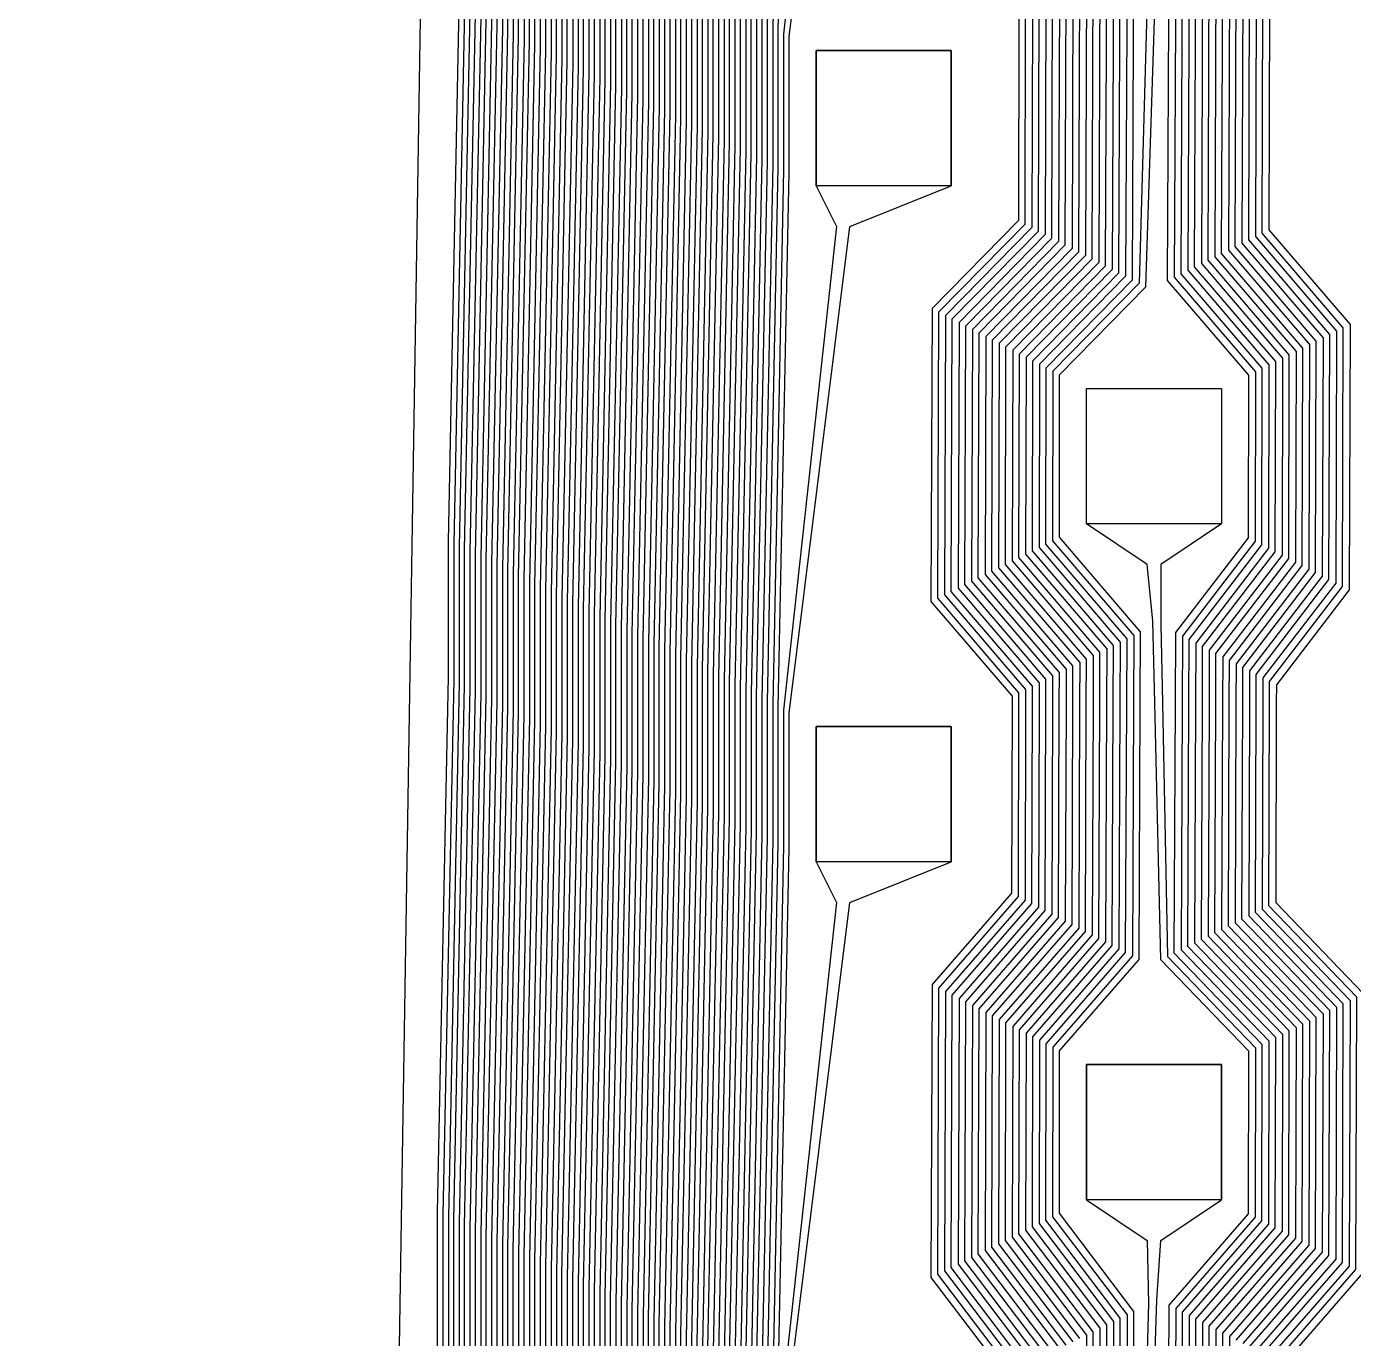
# Model space of a CAD drawing. Header units: inches. Extents: x 106592 to 209533, y 57057 to 74911.
# Drawn here: x 173138.5 to 173236.7, y 69791.4 to 69888.5 of the extents above; entities that cross this region are included whole.
import ezdxf

# ---------------------------------------------------------------- set-up
doc = ezdxf.new("R2010")
doc.units = ezdxf.units.IN
doc.header["$MEASUREMENT"] = 0
for name, color, linetype in [('metal', 221, 'Continuous'), ('nitride window', 40, 'Continuous'), ('profile', 140, 'Continuous')]:
    doc.layers.add(name, color=color, linetype=linetype)

msp = doc.modelspace()

# ---------------------------------------------------------------- linework, layer by layer
at = {"layer": 'metal'}
for points in [[(173164.125, 69493.193), (173164.125, 69503.193), (173164.925, 69542.79), (173164.925, 69552.79), (173165.725, 69592.388), (173165.725, 69602.388), (173166.525, 69641.985), (173166.525, 69651.985), (173167.325, 69691.583), (173167.325, 69701.583), (173168.125, 69741.18), (173168.125, 69751.18), (173168.925, 69790.777), (173168.925, 69800.777), (173169.725, 69840.375), (173169.725, 69850.375), (173170.525, 69889.972), (173170.525, 69899.972), (173171.325, 69939.57), (173171.325, 69949.57), (173172.125, 69989.167)], [(173172.525, 69988.966), (173171.725, 69949.369), (173171.725, 69939.369), (173170.925, 69899.771), (173170.925, 69889.771), (173170.125, 69850.174), (173170.125, 69840.174), (173169.325, 69800.576), (173169.325, 69790.576), (173168.525, 69750.979), (173168.525, 69740.979), (173167.725, 69701.381), (173167.725, 69691.381), (173166.925, 69651.784), (173166.925, 69641.784), (173166.125, 69602.186), (173166.125, 69592.186), (173165.325, 69552.589), (173165.325, 69542.589), (173164.525, 69502.991), (173164.525, 69492.991)], [(173172.925, 69988.765), (173172.125, 69949.167), (173172.125, 69939.167), (173171.325, 69899.57), (173171.325, 69889.57), (173170.525, 69849.972), (173170.525, 69839.972), (173169.725, 69800.375), (173169.725, 69790.375), (173168.925, 69750.777), (173168.925, 69740.777), (173168.125, 69701.18), (173168.125, 69691.18), (173167.325, 69651.583), (173167.325, 69641.583), (173166.525, 69601.985), (173166.525, 69591.985), (173165.725, 69552.388), (173165.725, 69542.388), (173164.925, 69502.79), (173164.925, 69492.79)], [(173165.325, 69492.589), (173165.325, 69502.589), (173166.125, 69542.186), (173166.125, 69552.186), (173166.925, 69591.784), (173166.925, 69601.784), (173167.725, 69641.381), (173167.725, 69651.381), (173168.525, 69690.979), (173168.525, 69700.979), (173169.325, 69740.576), (173169.325, 69750.576), (173170.125, 69790.174), (173170.125, 69800.174), (173170.925, 69839.771), (173170.925, 69849.771), (173171.725, 69889.369), (173171.725, 69899.369), (173172.525, 69938.966), (173172.525, 69948.966), (173173.325, 69988.563)], [(173173.725, 69988.362), (173172.925, 69948.765), (173172.925, 69938.765), (173172.125, 69899.167), (173172.125, 69889.167), (173171.325, 69849.57), (173171.325, 69839.57), (173170.525, 69799.972), (173170.525, 69789.972), (173169.725, 69750.375), (173169.725, 69740.375), (173168.925, 69700.777), (173168.925, 69690.777), (173168.125, 69651.18), (173168.125, 69641.18), (173167.325, 69601.583), (173167.325, 69591.583), (173166.525, 69551.985), (173166.525, 69541.985), (173165.725, 69502.388), (173165.725, 69492.388)], [(173166.125, 69492.186), (173166.125, 69502.186), (173166.925, 69541.784), (173166.925, 69551.784), (173167.725, 69591.381), (173167.725, 69601.381), (173168.525, 69640.979), (173168.525, 69650.979), (173169.325, 69690.576), (173169.325, 69700.576), (173170.125, 69740.174), (173170.125, 69750.174), (173170.925, 69789.771), (173170.925, 69799.771), (173171.725, 69839.369), (173171.725, 69849.369), (173172.525, 69888.966), (173172.525, 69898.966), (173173.325, 69938.563), (173173.325, 69948.563), (173174.125, 69988.161)], [(173174.525, 69987.96), (173173.725, 69948.362), (173173.725, 69938.362), (173172.925, 69898.765), (173172.925, 69888.765), (173172.125, 69849.167), (173172.125, 69839.167), (173171.325, 69799.57), (173171.325, 69789.57), (173170.525, 69749.972), (173170.525, 69739.972), (173169.725, 69700.375), (173169.725, 69690.375), (173168.925, 69650.777), (173168.925, 69640.777), (173168.125, 69601.18), (173168.125, 69591.18), (173167.325, 69551.583), (173167.325, 69541.583), (173166.525, 69501.985), (173166.525, 69491.985)], [(173166.925, 69491.784), (173166.925, 69501.784), (173167.725, 69541.381), (173167.725, 69551.381), (173168.525, 69590.979), (173168.525, 69600.979), (173169.325, 69640.576), (173169.325, 69650.576), (173170.125, 69690.174), (173170.125, 69700.174), (173170.925, 69739.771), (173170.925, 69749.771), (173171.725, 69789.369), (173171.725, 69799.369), (173172.525, 69838.966), (173172.525, 69848.966), (173173.325, 69888.563), (173173.325, 69898.563), (173174.125, 69938.161), (173174.125, 69948.161), (173174.925, 69987.758)], [(173175.325, 69987.557), (173174.525, 69947.96), (173174.525, 69937.96), (173173.725, 69898.362), (173173.725, 69888.362), (173172.925, 69848.765), (173172.925, 69838.765), (173172.125, 69799.167), (173172.125, 69789.167), (173171.325, 69749.57), (173171.325, 69739.57), (173170.525, 69699.972), (173170.525, 69689.972), (173169.725, 69650.375), (173169.725, 69640.375), (173168.925, 69600.777), (173168.925, 69590.777), (173168.125, 69551.18), (173168.125, 69541.18), (173167.325, 69501.583), (173167.325, 69491.583)], [(173167.725, 69491.381), (173167.725, 69501.381), (173168.525, 69540.979), (173168.525, 69550.979), (173169.325, 69590.576), (173169.325, 69600.576), (173170.125, 69640.174), (173170.125, 69650.174), (173170.925, 69689.771), (173170.925, 69699.771), (173171.725, 69739.369), (173171.725, 69749.369), (173172.525, 69788.966), (173172.525, 69798.966), (173173.325, 69838.563), (173173.325, 69848.563), (173174.125, 69888.161), (173174.125, 69898.161), (173174.925, 69937.758), (173174.925, 69947.758), (173175.725, 69987.356)], [(173176.125, 69987.154), (173175.325, 69947.557), (173175.325, 69937.557), (173174.525, 69897.96), (173174.525, 69887.96), (173173.725, 69848.362), (173173.725, 69838.362), (173172.925, 69798.765), (173172.925, 69788.765), (173172.125, 69749.167), (173172.125, 69739.167), (173171.325, 69699.57), (173171.325, 69689.57), (173170.525, 69649.972), (173170.525, 69639.972), (173169.725, 69600.375), (173169.725, 69590.375), (173168.925, 69550.777), (173168.925, 69540.777), (173168.125, 69501.18), (173168.125, 69491.18)], [(173168.525, 69490.979), (173168.525, 69500.979), (173169.325, 69540.576), (173169.325, 69550.576), (173170.125, 69590.174), (173170.125, 69600.174), (173170.925, 69639.771), (173170.925, 69649.771), (173171.725, 69689.369), (173171.725, 69699.369), (173172.525, 69738.966), (173172.525, 69748.966), (173173.325, 69788.563), (173173.325, 69798.563), (173174.125, 69838.161), (173174.125, 69848.161), (173174.925, 69887.758), (173174.925, 69897.758), (173175.725, 69937.356), (173175.725, 69947.356), (173176.525, 69986.953)], [(173176.925, 69986.752), (173176.125, 69947.154), (173176.125, 69937.154), (173175.325, 69897.557), (173175.325, 69887.557), (173174.525, 69847.96), (173174.525, 69837.96), (173173.725, 69798.362), (173173.725, 69788.362), (173172.925, 69748.765), (173172.925, 69738.765), (173172.125, 69699.167), (173172.125, 69689.167), (173171.325, 69649.57), (173171.325, 69639.57), (173170.525, 69599.972), (173170.525, 69589.972), (173169.725, 69550.375), (173169.725, 69540.375), (173168.925, 69500.777), (173168.925, 69490.777)], [(173169.325, 69490.576), (173169.325, 69500.576), (173170.125, 69540.174), (173170.125, 69550.174), (173170.925, 69589.771), (173170.925, 69599.771), (173171.725, 69639.369), (173171.725, 69649.369), (173172.525, 69688.966), (173172.525, 69698.966), (173173.325, 69738.563), (173173.325, 69748.563), (173174.125, 69788.161), (173174.125, 69798.161), (173174.925, 69837.758), (173174.925, 69847.758), (173175.725, 69887.356), (173175.725, 69897.356), (173176.525, 69936.953), (173176.525, 69946.953), (173177.325, 69986.551)], [(173169.725, 69490.375), (173169.725, 69500.375), (173170.525, 69539.972), (173170.525, 69549.972), (173171.325, 69589.57), (173171.325, 69599.57), (173172.125, 69639.167), (173172.125, 69649.167), (173172.925, 69688.765), (173172.925, 69698.765), (173173.725, 69738.362), (173173.725, 69748.362), (173174.525, 69787.96), (173174.525, 69797.96), (173175.325, 69837.557), (173175.325, 69847.557), (173176.125, 69887.154), (173176.125, 69897.154), (173176.925, 69936.752), (173176.925, 69946.752), (173177.725, 69986.349)], [(173178.125, 69986.148), (173177.325, 69946.551), (173177.325, 69936.551), (173176.525, 69896.953), (173176.525, 69886.953), (173175.725, 69847.356), (173175.725, 69837.356), (173174.925, 69797.758), (173174.925, 69787.758), (173174.125, 69748.161), (173174.125, 69738.161), (173173.325, 69698.563), (173173.325, 69688.563), (173172.525, 69648.966), (173172.525, 69638.966), (173171.725, 69599.369), (173171.725, 69589.369), (173170.925, 69549.771), (173170.925, 69539.771), (173170.125, 69500.174), (173170.125, 69490.174)], [(173170.525, 69489.972), (173170.525, 69499.972), (173171.325, 69539.57), (173171.325, 69549.57), (173172.125, 69589.167), (173172.125, 69599.167), (173172.925, 69638.765), (173172.925, 69648.765), (173173.725, 69688.362), (173173.725, 69698.362), (173174.525, 69737.96), (173174.525, 69747.96), (173175.325, 69787.557), (173175.325, 69797.557), (173176.125, 69837.154), (173176.125, 69847.154), (173176.925, 69886.752), (173176.925, 69896.752), (173177.725, 69936.349), (173177.725, 69946.349), (173178.525, 69985.947)], [(173178.925, 69985.746), (173178.125, 69946.148), (173178.125, 69936.148), (173177.325, 69896.551), (173177.325, 69886.551), (173176.525, 69846.953), (173176.525, 69836.953), (173175.725, 69797.356), (173175.725, 69787.356), (173174.925, 69747.758), (173174.925, 69737.758), (173174.125, 69698.161), (173174.125, 69688.161), (173173.325, 69648.563), (173173.325, 69638.563), (173172.525, 69598.966), (173172.525, 69588.966), (173171.725, 69549.369), (173171.725, 69539.369), (173170.925, 69499.771), (173170.925, 69489.771)], [(173171.325, 69489.57), (173171.325, 69499.57), (173172.125, 69539.167), (173172.125, 69549.167), (173172.925, 69588.765), (173172.925, 69598.765), (173173.725, 69638.362), (173173.725, 69648.362), (173174.525, 69687.96), (173174.525, 69697.96), (173175.325, 69737.557), (173175.325, 69747.557), (173176.125, 69787.154), (173176.125, 69797.154), (173176.925, 69836.752), (173176.925, 69846.752), (173177.725, 69886.349), (173177.725, 69896.349), (173178.525, 69935.947), (173178.525, 69945.947), (173179.325, 69985.544)], [(173179.725, 69985.343), (173178.925, 69945.746), (173178.925, 69935.746), (173178.125, 69896.148), (173178.125, 69886.148), (173177.325, 69846.551), (173177.325, 69836.551), (173176.525, 69796.953), (173176.525, 69786.953), (173175.725, 69747.356), (173175.725, 69737.356), (173174.925, 69697.758), (173174.925, 69687.758), (173174.125, 69648.161), (173174.125, 69638.161), (173173.325, 69598.563), (173173.325, 69588.563), (173172.525, 69548.966), (173172.525, 69538.966), (173171.725, 69499.369), (173171.725, 69489.369)], [(173172.125, 69489.167), (173172.125, 69499.167), (173172.925, 69538.765), (173172.925, 69548.765), (173173.725, 69588.362), (173173.725, 69598.362), (173174.525, 69637.96), (173174.525, 69647.96), (173175.325, 69687.557), (173175.325, 69697.557), (173176.125, 69737.154), (173176.125, 69747.154), (173176.925, 69786.752), (173176.925, 69796.752), (173177.725, 69836.349), (173177.725, 69846.349), (173178.525, 69885.947), (173178.525, 69895.947), (173179.325, 69935.544), (173179.325, 69945.544), (173180.125, 69985.142)], [(173180.525, 69984.94), (173179.725, 69945.343), (173179.725, 69935.343), (173178.925, 69895.746), (173178.925, 69885.746), (173178.125, 69846.148), (173178.125, 69836.148), (173177.325, 69796.551), (173177.325, 69786.551), (173176.525, 69746.953), (173176.525, 69736.953), (173175.725, 69697.356), (173175.725, 69687.356), (173174.925, 69647.758), (173174.925, 69637.758), (173174.125, 69598.161), (173174.125, 69588.161), (173173.325, 69548.563), (173173.325, 69538.563), (173172.525, 69498.966), (173172.525, 69488.966)], [(173180.925, 69984.739), (173180.125, 69945.142), (173180.125, 69935.142), (173179.325, 69895.544), (173179.325, 69885.544), (173178.525, 69845.947), (173178.525, 69835.947), (173177.725, 69796.349), (173177.725, 69786.349), (173176.925, 69746.752), (173176.925, 69736.752), (173176.125, 69697.154), (173176.125, 69687.154), (173175.325, 69647.557), (173175.325, 69637.557), (173174.525, 69597.96), (173174.525, 69587.96), (173173.725, 69548.362), (173173.725, 69538.362), (173172.925, 69498.765), (173172.925, 69488.765)], [(173173.325, 69488.563), (173173.325, 69498.563), (173174.125, 69538.161), (173174.125, 69548.161), (173174.925, 69587.758), (173174.925, 69597.758), (173175.725, 69637.356), (173175.725, 69647.356), (173176.525, 69686.953), (173176.525, 69696.953), (173177.325, 69736.551), (173177.325, 69746.551), (173178.125, 69786.148), (173178.125, 69796.148), (173178.925, 69835.746), (173178.925, 69845.746), (173179.725, 69885.343), (173179.725, 69895.343), (173180.525, 69934.94), (173180.525, 69944.94), (173181.325, 69984.538)], [(173181.725, 69984.337), (173180.925, 69944.739), (173180.925, 69934.739), (173180.125, 69895.142), (173180.125, 69885.142), (173179.325, 69845.544), (173179.325, 69835.544), (173178.525, 69795.947), (173178.525, 69785.947), (173177.725, 69746.349), (173177.725, 69736.349), (173176.925, 69696.752), (173176.925, 69686.752), (173176.125, 69647.154), (173176.125, 69637.154), (173175.325, 69597.557), (173175.325, 69587.557), (173174.525, 69547.96), (173174.525, 69537.96), (173173.725, 69498.362), (173173.725, 69488.362)], [(173174.125, 69488.161), (173174.125, 69498.161), (173174.925, 69537.758), (173174.925, 69547.758), (173175.725, 69587.356), (173175.725, 69597.356), (173176.525, 69636.953), (173176.525, 69646.953), (173177.325, 69686.551), (173177.325, 69696.551), (173178.125, 69736.148), (173178.125, 69746.148), (173178.925, 69785.746), (173178.925, 69795.746), (173179.725, 69835.343), (173179.725, 69845.343), (173180.525, 69884.94), (173180.525, 69894.94), (173181.325, 69934.538), (173181.325, 69944.538), (173182.125, 69984.135)], [(173182.525, 69983.934), (173181.725, 69944.337), (173181.725, 69934.337), (173180.925, 69894.739), (173180.925, 69884.739), (173180.125, 69845.142), (173180.125, 69835.142), (173179.325, 69795.544), (173179.325, 69785.544), (173178.525, 69745.947), (173178.525, 69735.947), (173177.725, 69696.349), (173177.725, 69686.349), (173176.925, 69646.752), (173176.925, 69636.752), (173176.125, 69597.154), (173176.125, 69587.154), (173175.325, 69547.557), (173175.325, 69537.557), (173174.525, 69497.96), (173174.525, 69487.96)], [(173174.925, 69487.758), (173174.925, 69497.758), (173175.725, 69537.356), (173175.725, 69547.356), (173176.525, 69586.953), (173176.525, 69596.953), (173177.325, 69636.551), (173177.325, 69646.551), (173178.125, 69686.148), (173178.125, 69696.148), (173178.925, 69735.746), (173178.925, 69745.746), (173179.725, 69785.343), (173179.725, 69795.343), (173180.525, 69834.94), (173180.525, 69844.94), (173181.325, 69884.538), (173181.325, 69894.538), (173182.125, 69934.135), (173182.125, 69944.135), (173182.925, 69983.733)], [(173183.325, 69983.532), (173182.525, 69943.934), (173182.525, 69933.934), (173181.725, 69894.337), (173181.725, 69884.337), (173180.925, 69844.739), (173180.925, 69834.739), (173180.125, 69795.142), (173180.125, 69785.142), (173179.325, 69745.544), (173179.325, 69735.544), (173178.525, 69695.947), (173178.525, 69685.947), (173177.725, 69646.349), (173177.725, 69636.349), (173176.925, 69596.752), (173176.925, 69586.752), (173176.125, 69547.154), (173176.125, 69537.154), (173175.325, 69497.557), (173175.325, 69487.557)], [(173175.725, 69487.356), (173175.725, 69497.356), (173176.525, 69536.953), (173176.525, 69546.953), (173177.325, 69586.551), (173177.325, 69596.551), (173178.125, 69636.148), (173178.125, 69646.148), (173178.925, 69685.746), (173178.925, 69695.746), (173179.725, 69735.343), (173179.725, 69745.343), (173180.525, 69784.94), (173180.525, 69794.94), (173181.325, 69834.538), (173181.325, 69844.538), (173182.125, 69884.135), (173182.125, 69894.135), (173182.925, 69933.733), (173182.925, 69943.733), (173183.725, 69983.33)], [(173184.125, 69983.129), (173183.325, 69943.532), (173183.325, 69933.532), (173182.525, 69893.934), (173182.525, 69883.934), (173181.725, 69844.337), (173181.725, 69834.337), (173180.925, 69794.739), (173180.925, 69784.739), (173180.125, 69745.142), (173180.125, 69735.142), (173179.325, 69695.544), (173179.325, 69685.544), (173178.525, 69645.947), (173178.525, 69635.947), (173177.725, 69596.349), (173177.725, 69586.349), (173176.925, 69546.752), (173176.925, 69536.752), (173176.125, 69497.154), (173176.125, 69487.154)], [(173176.525, 69486.953), (173176.525, 69496.953), (173177.325, 69536.551), (173177.325, 69546.551), (173178.125, 69586.148), (173178.125, 69596.148), (173178.925, 69635.746), (173178.925, 69645.746), (173179.725, 69685.343), (173179.725, 69695.343), (173180.525, 69734.94), (173180.525, 69744.94), (173181.325, 69784.538), (173181.325, 69794.538), (173182.125, 69834.135), (173182.125, 69844.135), (173182.925, 69883.733), (173182.925, 69893.733), (173183.725, 69933.33), (173183.725, 69943.33), (173184.525, 69982.928)], [(173176.925, 69486.752), (173176.925, 69496.752), (173177.725, 69536.349), (173177.725, 69546.349), (173178.525, 69585.947), (173178.525, 69595.947), (173179.325, 69635.544), (173179.325, 69645.544), (173180.125, 69685.142), (173180.125, 69695.142), (173180.925, 69734.739), (173180.925, 69744.739), (173181.725, 69784.337), (173181.725, 69794.337), (173182.525, 69833.934), (173182.525, 69843.934), (173183.325, 69883.532), (173183.325, 69893.532), (173184.125, 69933.129), (173184.125, 69943.129), (173184.925, 69982.726)], [(173185.325, 69982.525), (173184.525, 69942.928), (173184.525, 69932.928), (173183.725, 69893.33), (173183.725, 69883.33), (173182.925, 69843.733), (173182.925, 69833.733), (173182.125, 69794.135), (173182.125, 69784.135), (173181.325, 69744.538), (173181.325, 69734.538), (173180.525, 69694.94), (173180.525, 69684.94), (173179.725, 69645.343), (173179.725, 69635.343), (173178.925, 69595.746), (173178.925, 69585.746), (173178.125, 69546.148), (173178.125, 69536.148), (173177.325, 69496.551), (173177.325, 69486.551)], [(173177.725, 69486.349), (173177.725, 69496.349), (173178.525, 69535.947), (173178.525, 69545.947), (173179.325, 69585.544), (173179.325, 69595.544), (173180.125, 69635.142), (173180.125, 69645.142), (173180.925, 69684.739), (173180.925, 69694.739), (173181.725, 69734.337), (173181.725, 69744.337), (173182.525, 69783.934), (173182.525, 69793.934), (173183.325, 69833.532), (173183.325, 69843.532), (173184.125, 69883.129), (173184.125, 69893.129), (173184.925, 69932.726), (173184.925, 69942.726), (173185.725, 69982.324)], [(173186.125, 69982.123), (173185.325, 69942.525), (173185.325, 69932.525), (173184.525, 69892.928), (173184.525, 69882.928), (173183.725, 69843.33), (173183.725, 69833.33), (173182.925, 69793.733), (173182.925, 69783.733), (173182.125, 69744.135), (173182.125, 69734.135), (173181.325, 69694.538), (173181.325, 69684.538), (173180.525, 69644.94), (173180.525, 69634.94), (173179.725, 69595.343), (173179.725, 69585.343), (173178.925, 69545.746), (173178.925, 69535.746), (173178.125, 69496.148), (173178.125, 69486.148)], [(173178.525, 69485.947), (173178.525, 69495.947), (173179.325, 69535.544), (173179.325, 69545.544), (173180.125, 69585.142), (173180.125, 69595.142), (173180.925, 69634.739), (173180.925, 69644.739), (173181.725, 69684.337), (173181.725, 69694.337), (173182.525, 69733.934), (173182.525, 69743.934), (173183.325, 69783.532), (173183.325, 69793.532), (173184.125, 69833.129), (173184.125, 69843.129), (173184.925, 69882.726), (173184.925, 69892.726), (173185.725, 69932.324), (173185.725, 69942.324), (173186.525, 69981.921)], [(173186.925, 69981.72), (173186.125, 69942.123), (173186.125, 69932.123), (173185.325, 69892.525), (173185.325, 69882.525), (173184.525, 69842.928), (173184.525, 69832.928), (173183.725, 69793.33), (173183.725, 69783.33), (173182.925, 69743.733), (173182.925, 69733.733), (173182.125, 69694.135), (173182.125, 69684.135), (173181.325, 69644.538), (173181.325, 69634.538), (173180.525, 69594.94), (173180.525, 69584.94), (173179.725, 69545.343), (173179.725, 69535.343), (173178.925, 69495.746), (173178.925, 69485.746)], [(173187.325, 69981.519), (173186.525, 69941.921), (173186.525, 69931.921), (173185.725, 69892.324), (173185.725, 69882.324), (173184.925, 69842.726), (173184.925, 69832.726), (173184.125, 69793.129), (173184.125, 69783.129), (173183.325, 69743.532), (173183.325, 69733.532), (173182.525, 69693.934), (173182.525, 69683.934), (173181.725, 69644.337), (173181.725, 69634.337), (173180.925, 69594.739), (173180.925, 69584.739), (173180.125, 69545.142), (173180.125, 69535.142), (173179.325, 69495.544), (173179.325, 69485.544)], [(173179.725, 69485.343), (173179.725, 69495.343), (173180.525, 69534.94), (173180.525, 69544.94), (173181.325, 69584.538), (173181.325, 69594.538), (173182.125, 69634.135), (173182.125, 69644.135), (173182.925, 69683.733), (173182.925, 69693.733), (173183.725, 69733.33), (173183.725, 69743.33), (173184.525, 69782.928), (173184.525, 69792.928), (173185.325, 69832.525), (173185.325, 69842.525), (173186.125, 69882.123), (173186.125, 69892.123), (173186.925, 69931.72), (173186.925, 69941.72), (173187.725, 69981.318)], [(173188.125, 69981.116), (173187.325, 69941.519), (173187.325, 69931.519), (173186.525, 69891.921), (173186.525, 69881.921), (173185.725, 69842.324), (173185.725, 69832.324), (173184.925, 69792.726), (173184.925, 69782.726), (173184.125, 69743.129), (173184.125, 69733.129), (173183.325, 69693.532), (173183.325, 69683.532), (173182.525, 69643.934), (173182.525, 69633.934), (173181.725, 69594.337), (173181.725, 69584.337), (173180.925, 69544.739), (173180.925, 69534.739), (173180.125, 69495.142), (173180.125, 69485.142)], [(173180.525, 69484.94), (173180.525, 69494.94), (173181.325, 69534.538), (173181.325, 69544.538), (173182.125, 69584.135), (173182.125, 69594.135), (173182.925, 69633.733), (173182.925, 69643.733), (173183.725, 69683.33), (173183.725, 69693.33), (173184.525, 69732.928), (173184.525, 69742.928), (173185.325, 69782.525), (173185.325, 69792.525), (173186.125, 69832.123), (173186.125, 69842.123), (173186.925, 69881.72), (173186.925, 69891.72), (173187.725, 69931.318), (173187.725, 69941.318), (173188.525, 69980.915)], [(173188.925, 69980.714), (173188.125, 69941.116), (173188.125, 69931.116), (173187.325, 69891.519), (173187.325, 69881.519), (173186.525, 69841.921), (173186.525, 69831.921), (173185.725, 69792.324), (173185.725, 69782.324), (173184.925, 69742.726), (173184.925, 69732.726), (173184.125, 69693.129), (173184.125, 69683.129), (173183.325, 69643.532), (173183.325, 69633.532), (173182.525, 69593.934), (173182.525, 69583.934), (173181.725, 69544.337), (173181.725, 69534.337), (173180.925, 69494.739), (173180.925, 69484.739)], [(173181.325, 69484.538), (173181.325, 69494.538), (173182.125, 69534.135), (173182.125, 69544.135), (173182.925, 69583.733), (173182.925, 69593.733), (173183.725, 69633.33), (173183.725, 69643.33), (173184.525, 69682.928), (173184.525, 69692.928), (173185.325, 69732.525), (173185.325, 69742.525), (173186.125, 69782.123), (173186.125, 69792.123), (173186.925, 69831.72), (173186.925, 69841.72), (173187.725, 69881.318), (173187.725, 69891.318), (173188.525, 69930.915), (173188.525, 69940.915), (173189.325, 69980.512)], [(173189.725, 69980.311), (173188.925, 69940.714), (173188.925, 69930.714), (173188.125, 69891.116), (173188.125, 69881.116), (173187.325, 69841.519), (173187.325, 69831.519), (173186.525, 69791.921), (173186.525, 69781.921), (173185.725, 69742.324), (173185.725, 69732.324), (173184.925, 69692.726), (173184.925, 69682.726), (173184.125, 69643.129), (173184.125, 69633.129), (173183.325, 69593.532), (173183.325, 69583.532), (173182.525, 69543.934), (173182.525, 69533.934), (173181.725, 69494.337), (173181.725, 69484.337)], [(173182.125, 69494.135), (173182.925, 69533.733), (173182.925, 69543.733), (173183.725, 69583.33), (173183.725, 69593.33), (173184.525, 69632.928), (173184.525, 69642.928), (173185.325, 69682.525), (173185.325, 69692.525), (173186.125, 69732.123), (173186.125, 69742.123), (173186.925, 69781.72), (173186.925, 69791.72), (173187.725, 69831.318), (173187.725, 69841.318), (173188.525, 69880.915), (173188.525, 69890.915), (173189.325, 69930.512), (173189.325, 69940.512), (173190.125, 69980.11)], [(173190.525, 69979.909), (173189.725, 69940.311), (173189.725, 69930.311), (173188.925, 69890.714), (173188.925, 69880.714), (173188.125, 69841.116), (173188.125, 69831.116), (173187.325, 69791.519), (173187.325, 69781.519), (173186.525, 69741.921), (173186.525, 69731.921), (173185.725, 69692.324), (173185.725, 69682.324), (173184.925, 69642.726), (173184.925, 69632.726), (173184.125, 69593.129), (173184.125, 69583.129), (173183.325, 69543.532), (173183.325, 69533.532), (173182.525, 69493.934)], [(173182.925, 69493.733), (173183.725, 69533.33), (173183.725, 69543.33), (173184.525, 69582.928), (173184.525, 69592.928), (173185.325, 69632.525), (173185.325, 69642.525), (173186.125, 69682.123), (173186.125, 69692.123), (173186.925, 69731.72), (173186.925, 69741.72), (173187.725, 69781.318), (173187.725, 69791.318), (173188.525, 69830.915), (173188.525, 69840.915), (173189.325, 69880.512), (173189.325, 69890.512), (173190.125, 69930.11), (173190.125, 69940.11), (173190.925, 69979.707)], [(173183.325, 69493.532), (173184.125, 69533.129), (173184.125, 69543.129), (173184.925, 69582.726), (173184.925, 69592.726), (173185.725, 69632.324), (173185.725, 69642.324), (173186.525, 69681.921), (173186.525, 69691.921), (173187.325, 69731.519), (173187.325, 69741.519), (173188.125, 69781.116), (173188.125, 69791.116), (173188.925, 69830.714), (173188.925, 69840.714), (173189.725, 69880.311), (173189.725, 69890.311), (173190.525, 69929.909), (173190.525, 69939.909), (173191.325, 69979.506)], [(173191.725, 69979.305), (173190.925, 69939.707), (173190.925, 69929.707), (173190.125, 69890.11), (173190.125, 69880.11), (173189.325, 69840.512), (173189.325, 69830.512), (173188.525, 69790.915), (173188.525, 69780.915), (173187.725, 69741.318), (173187.725, 69731.318), (173186.925, 69691.72), (173186.925, 69681.72), (173186.125, 69642.123), (173186.125, 69632.123), (173185.325, 69592.525), (173185.325, 69582.525), (173184.525, 69542.928), (173184.525, 69532.928), (173183.725, 69493.33)], [(173184.125, 69493.129), (173184.925, 69532.726), (173184.925, 69542.726), (173185.725, 69582.324), (173185.725, 69592.324), (173186.525, 69631.921), (173186.525, 69641.921), (173187.325, 69681.519), (173187.325, 69691.519), (173188.125, 69731.116), (173188.125, 69741.116), (173188.925, 69780.714), (173188.925, 69790.714), (173189.725, 69830.311), (173189.725, 69840.311), (173190.525, 69879.909), (173190.525, 69889.909), (173191.325, 69929.506), (173191.325, 69939.506), (173192.125, 69979.104)], [(173192.525, 69978.902), (173191.725, 69939.305), (173191.725, 69929.305), (173190.925, 69889.707), (173190.925, 69879.707), (173190.125, 69840.11), (173190.125, 69830.11), (173189.325, 69790.512), (173189.325, 69780.512), (173188.525, 69740.915), (173188.525, 69730.915), (173187.725, 69691.318), (173187.725, 69681.318), (173186.925, 69641.72), (173186.925, 69631.72), (173186.125, 69592.123), (173186.125, 69582.123), (173185.325, 69542.525), (173185.325, 69532.525), (173184.525, 69492.928)], [(173184.925, 69492.726), (173185.725, 69532.324), (173185.725, 69542.324), (173186.525, 69581.921), (173186.525, 69591.921), (173187.325, 69631.519), (173187.325, 69641.519), (173188.125, 69681.116), (173188.125, 69691.116), (173188.925, 69730.714), (173188.925, 69740.714), (173189.725, 69780.311), (173189.725, 69790.311), (173190.525, 69829.909), (173190.525, 69839.909), (173191.325, 69879.506), (173191.325, 69889.506), (173192.125, 69929.104), (173192.125, 69939.104), (173192.925, 69978.701)], [(173193.325, 69978.5), (173192.525, 69938.902), (173192.525, 69928.902), (173191.725, 69889.305), (173191.725, 69879.305), (173190.925, 69839.707), (173190.925, 69829.707), (173190.125, 69790.11), (173190.125, 69780.11), (173189.325, 69740.512), (173189.325, 69730.512), (173188.525, 69690.915), (173188.525, 69680.915), (173187.725, 69641.318), (173187.725, 69631.318), (173186.925, 69591.72), (173186.925, 69581.72), (173186.125, 69542.123), (173186.125, 69532.123), (173185.325, 69492.525)], [(173185.725, 69492.324), (173186.525, 69531.921), (173186.525, 69541.921), (173187.325, 69581.519), (173187.325, 69591.519), (173188.125, 69631.116), (173188.125, 69641.116), (173188.925, 69680.714), (173188.925, 69690.714), (173189.725, 69730.311), (173189.725, 69740.311), (173190.525, 69779.909), (173190.525, 69789.909), (173191.325, 69829.506), (173191.325, 69839.506), (173192.125, 69879.104), (173192.125, 69889.104), (173192.925, 69928.701), (173192.925, 69938.701), (173193.725, 69978.298)], [(173194.125, 69978.097), (173193.325, 69938.5), (173193.325, 69928.5), (173192.525, 69888.902), (173192.525, 69878.902), (173191.725, 69839.305), (173191.725, 69829.305), (173190.925, 69789.707), (173190.925, 69779.707), (173190.125, 69740.11), (173190.125, 69730.11), (173189.325, 69690.512), (173189.325, 69680.512), (173188.525, 69640.915), (173188.525, 69630.915), (173187.725, 69591.318), (173187.725, 69581.318), (173186.925, 69541.72), (173186.925, 69531.72), (173186.125, 69492.123)], [(173194.525, 69977.896), (173193.725, 69938.298), (173193.725, 69928.298), (173192.925, 69888.701), (173192.925, 69878.701), (173192.125, 69839.104), (173192.125, 69829.104), (173191.325, 69789.506), (173191.325, 69779.506), (173190.525, 69739.909), (173190.525, 69729.909), (173189.725, 69690.311), (173189.725, 69680.311), (173188.925, 69640.714), (173188.925, 69630.714), (173188.125, 69591.116), (173188.125, 69581.116), (173187.325, 69541.519), (173187.325, 69531.519), (173186.525, 69491.921)], [(173186.925, 69491.72), (173187.725, 69531.318), (173187.725, 69541.318), (173188.525, 69580.915), (173188.525, 69590.915), (173189.325, 69630.512), (173189.325, 69640.512), (173190.125, 69680.11), (173190.125, 69690.11), (173190.925, 69729.707), (173190.925, 69739.707), (173191.725, 69779.305), (173191.725, 69789.305), (173192.525, 69828.902), (173192.525, 69838.902), (173193.325, 69878.5), (173193.325, 69888.5), (173194.125, 69928.097), (173194.125, 69938.097), (173194.925, 69977.695)], [(173198.425, 69973.688), (173194.525, 69937.896), (173194.525, 69927.896), (173193.725, 69888.298), (173193.725, 69878.298), (173192.925, 69838.701), (173192.925, 69828.701), (173192.125, 69789.104), (173192.125, 69779.104), (173191.325, 69739.506), (173191.325, 69729.506), (173190.525, 69689.909), (173190.525, 69679.909), (173189.725, 69640.311), (173189.725, 69630.311), (173188.925, 69590.714), (173188.925, 69580.714), (173188.125, 69541.116), (173188.125, 69531.116), (173187.325, 69491.519)], [(173187.725, 69491.318), (173188.525, 69530.915), (173188.525, 69540.915), (173189.325, 69580.512), (173189.325, 69590.512), (173190.125, 69630.11), (173190.125, 69640.11), (173190.925, 69679.707), (173190.925, 69689.707), (173191.725, 69729.305), (173191.725, 69739.305), (173192.525, 69778.902), (173192.525, 69788.902), (173193.325, 69828.5), (173193.325, 69838.5), (173194.125, 69878.097), (173194.125, 69888.097), (173194.925, 69927.695), (173194.925, 69937.695), (173199.425, 69973.688)], [(173212.879, 69973.597), (173206.506, 69967.097), (173206.425, 69946.438), (173212.425, 69939.438), (173212.422, 69938.438), (173212.383, 69923.855), (173206.506, 69917.097), (173206.425, 69896.438), (173211.925, 69889.188), (173211.887, 69874.113), (173205.514, 69867.612), (173205.425, 69845.938), (173211.425, 69838.938), (173211.424, 69838.438), (173211.39, 69824.37), (173205.514, 69817.612), (173205.425, 69795.938), (173210.925, 69788.688)], [(173211.425, 69788.938), (173205.925, 69796.188), (173206.01, 69817.355), (173211.887, 69824.113), (173211.923, 69838.438), (173211.925, 69839.188), (173205.925, 69846.188), (173206.01, 69867.355), (173212.383, 69873.855), (173212.425, 69889.438), (173206.925, 69896.688), (173207.002, 69916.839), (173212.879, 69923.597), (173212.922, 69938.438), (173212.925, 69939.688), (173206.925, 69946.688), (173207.002, 69966.839), (173213.375, 69973.34)], [(173213.871, 69973.082), (173207.498, 69966.582), (173207.425, 69946.938), (173213.425, 69939.938), (173213.421, 69938.438), (173213.375, 69923.34), (173207.498, 69916.582), (173207.425, 69896.938), (173212.925, 69889.688), (173212.879, 69873.597), (173206.506, 69867.097), (173206.425, 69846.438), (173212.425, 69839.438), (173212.422, 69838.438), (173212.383, 69823.855), (173206.506, 69817.097), (173206.425, 69796.438), (173211.925, 69789.188)], [(173212.425, 69789.438), (173206.925, 69796.688), (173207.002, 69816.839), (173212.879, 69823.597), (173212.922, 69838.438), (173212.925, 69839.688), (173206.925, 69846.688), (173207.002, 69866.839), (173213.375, 69873.34), (173213.425, 69889.938), (173207.925, 69897.188), (173207.994, 69916.324), (173213.871, 69923.082), (173213.92, 69938.438), (173213.925, 69940.188), (173207.925, 69947.188), (173207.994, 69966.324), (173214.367, 69972.825)], [(173214.863, 69972.567), (173208.491, 69966.067), (173208.425, 69947.438), (173214.425, 69940.438), (173214.419, 69938.438), (173214.367, 69922.825), (173208.491, 69916.067), (173208.425, 69897.438), (173213.925, 69890.188), (173213.871, 69873.082), (173207.498, 69866.582), (173207.425, 69846.938), (173213.425, 69839.938), (173213.421, 69838.438), (173213.375, 69823.34), (173207.498, 69816.582), (173207.425, 69796.938), (173212.925, 69789.688)], [(173213.425, 69789.938), (173207.925, 69797.188), (173207.994, 69816.324), (173213.871, 69823.082), (173213.92, 69838.438), (173213.925, 69840.188), (173207.925, 69847.188), (173207.994, 69866.324), (173214.367, 69872.825), (173214.425, 69890.438), (173208.925, 69897.688), (173208.987, 69915.809), (173214.863, 69922.567), (173214.917, 69938.438), (173214.925, 69940.688), (173208.925, 69947.688), (173208.987, 69965.809), (173215.36, 69972.31)], [(173229.979, 69790.294), (173235.856, 69797.052), (173235.925, 69816.188), (173229.425, 69822.938), (173229.476, 69838.438), (173229.483, 69840.552), (173234.863, 69847.567), (173234.925, 69865.688), (173228.925, 69872.688), (173228.987, 69890.809), (173234.863, 69897.567), (173234.925, 69915.688), (173228.425, 69922.438), (173228.481, 69938.438), (173228.491, 69941.067), (173233.871, 69948.082), (173233.925, 69965.188), (173227.925, 69972.188)], [(173228.425, 69972.438), (173234.425, 69965.438), (173234.367, 69947.825), (173228.987, 69940.809), (173228.979, 69938.438), (173228.925, 69922.688), (173235.425, 69915.938), (173235.36, 69897.31), (173229.483, 69890.552), (173229.425, 69872.938), (173235.425, 69865.938), (173235.36, 69847.31), (173229.979, 69840.294), (173229.973, 69838.438), (173229.925, 69823.188), (173236.425, 69816.438), (173236.352, 69796.795), (173230.475, 69790.037)], [(173230.971, 69789.779), (173236.848, 69796.537), (173236.925, 69816.688), (173230.425, 69823.438), (173230.47, 69838.438), (173230.475, 69840.037), (173235.856, 69847.052), (173235.925, 69866.188), (173229.925, 69873.188), (173229.979, 69890.294), (173235.856, 69897.052), (173235.925, 69916.188), (173229.425, 69922.938), (173229.476, 69938.438), (173229.483, 69940.552), (173234.863, 69947.567), (173234.925, 69965.688), (173228.925, 69972.688)], [(173229.425, 69972.938), (173235.425, 69965.938), (173235.36, 69947.31), (173229.979, 69940.294), (173229.973, 69938.438), (173229.925, 69923.188), (173236.425, 69916.438), (173236.352, 69896.795), (173230.475, 69890.037), (173230.425, 69873.438), (173236.425, 69866.438), (173236.352, 69846.795), (173230.971, 69839.779), (173230.968, 69838.438), (173230.925, 69823.688), (173237.425, 69816.938), (173237.344, 69796.279), (173231.468, 69789.521)], [(173215.856, 69972.052), (173209.483, 69965.552), (173209.425, 69947.938), (173215.425, 69940.938), (173215.416, 69938.438), (173215.36, 69922.31), (173209.483, 69915.552), (173209.425, 69897.938), (173214.925, 69890.688), (173214.863, 69872.567), (173208.491, 69866.067), (173208.425, 69847.438), (173214.425, 69840.438), (173214.419, 69838.438), (173214.367, 69822.825), (173208.491, 69816.067), (173208.425, 69797.438), (173213.925, 69790.188)], [(173214.425, 69790.438), (173208.925, 69797.688), (173208.987, 69815.809), (173214.863, 69822.567), (173214.917, 69838.438), (173214.925, 69840.688), (173208.925, 69847.688), (173208.987, 69865.809), (173215.36, 69872.31), (173215.425, 69890.938), (173209.925, 69898.188), (173209.979, 69915.294), (173215.856, 69922.052), (173215.915, 69938.438), (173215.925, 69941.188), (173209.925, 69948.188), (173209.979, 69965.294), (173216.352, 69971.795)], [(173216.848, 69971.537), (173210.475, 69965.037), (173210.425, 69948.438), (173216.425, 69941.438), (173216.414, 69938.438), (173216.352, 69921.795), (173210.475, 69915.037), (173210.425, 69898.438), (173215.925, 69891.188), (173215.856, 69872.052), (173209.483, 69865.552), (173209.425, 69847.938), (173215.425, 69840.938), (173215.416, 69838.438), (173215.36, 69822.31), (173209.483, 69815.552), (173209.425, 69797.938), (173214.925, 69790.688)], [(173215.425, 69790.938), (173209.925, 69798.188), (173209.979, 69815.294), (173215.856, 69822.052), (173215.915, 69838.438), (173215.925, 69841.188), (173209.925, 69848.188), (173209.979, 69865.294), (173216.352, 69871.795), (173216.425, 69891.438), (173210.925, 69898.688), (173210.971, 69914.779), (173216.848, 69921.537), (173216.913, 69938.438), (173216.925, 69941.688), (173210.925, 69948.688), (173210.971, 69964.779), (173217.344, 69971.279)], [(173227.994, 69791.324), (173233.871, 69798.082), (173233.925, 69815.188), (173227.425, 69821.938), (173227.487, 69838.438), (173227.498, 69841.582), (173232.879, 69848.597), (173232.925, 69864.688), (173226.925, 69871.688), (173227.002, 69891.839), (173232.879, 69898.597), (173232.925, 69914.688), (173226.425, 69921.438), (173226.492, 69938.438), (173226.506, 69942.097), (173231.887, 69949.113), (173231.925, 69964.188), (173225.925, 69971.188)], [(173226.425, 69971.438), (173232.425, 69964.438), (173232.383, 69948.855), (173227.002, 69941.839), (173226.989, 69938.438), (173226.925, 69921.688), (173233.425, 69914.938), (173233.375, 69898.34), (173227.498, 69891.582), (173227.425, 69871.938), (173233.425, 69864.938), (173233.375, 69848.34), (173227.994, 69841.324), (173227.984, 69838.438), (173227.925, 69822.188), (173234.425, 69815.438), (173234.367, 69797.825), (173228.491, 69791.067)], [(173228.987, 69790.809), (173234.863, 69797.567), (173234.925, 69815.688), (173228.425, 69822.438), (173228.481, 69838.438), (173228.491, 69841.067), (173233.871, 69848.082), (173233.925, 69865.188), (173227.925, 69872.188), (173227.994, 69891.324), (173233.871, 69898.082), (173233.925, 69915.188), (173227.425, 69921.938), (173227.487, 69938.438), (173227.498, 69941.582), (173232.879, 69948.597), (173232.925, 69964.688), (173226.925, 69971.688)], [(173227.425, 69971.938), (173233.425, 69964.938), (173233.375, 69948.34), (173227.994, 69941.324), (173227.984, 69938.438), (173227.925, 69922.188), (173234.425, 69915.438), (173234.367, 69897.825), (173228.491, 69891.067), (173228.425, 69872.438), (173234.425, 69865.438), (173234.367, 69847.825), (173228.987, 69840.809), (173228.979, 69838.438), (173228.925, 69822.688), (173235.425, 69815.938), (173235.36, 69797.31), (173229.483, 69790.552)], [(173217.84, 69971.022), (173211.468, 69964.521), (173211.425, 69948.938), (173217.425, 69941.938), (173217.411, 69938.438), (173217.344, 69921.279), (173211.468, 69914.521), (173211.425, 69898.938), (173216.925, 69891.688), (173216.848, 69871.537), (173210.475, 69865.037), (173210.425, 69848.438), (173216.425, 69841.438), (173216.414, 69838.438), (173216.352, 69821.795), (173210.475, 69815.037), (173210.425, 69798.438), (173215.925, 69791.188)], [(173216.425, 69791.438), (173210.925, 69798.688), (173210.971, 69814.779), (173216.848, 69821.537), (173216.913, 69838.438), (173216.925, 69841.688), (173210.925, 69848.688), (173210.971, 69864.779), (173217.344, 69871.279), (173217.425, 69891.938), (173211.925, 69899.188), (173211.964, 69914.264), (173217.84, 69921.022), (173217.91, 69938.438), (173217.925, 69942.188), (173211.925, 69949.188), (173211.964, 69964.264), (173218.337, 69970.764)], [(173218.833, 69970.507), (173212.46, 69964.006), (173212.425, 69949.438), (173218.425, 69942.438), (173218.409, 69938.438), (173218.337, 69920.764), (173212.46, 69914.006), (173212.425, 69899.438), (173217.925, 69892.188), (173217.84, 69871.022), (173211.468, 69864.521), (173211.425, 69848.938), (173217.425, 69841.938), (173217.411, 69838.438), (173217.344, 69821.279), (173211.468, 69814.521), (173211.425, 69798.938), (173216.925, 69791.688), (173216.848, 69771.537)], [(173217.344, 69771.279), (173217.425, 69791.938), (173211.925, 69799.188), (173211.964, 69814.264), (173217.84, 69821.022), (173217.91, 69838.438), (173217.925, 69842.188), (173211.925, 69849.188), (173211.964, 69864.264), (173218.337, 69870.764), (173218.425, 69892.438), (173212.925, 69899.688), (173212.956, 69913.749), (173218.833, 69920.507), (173218.907, 69938.438), (173218.925, 69942.688), (173212.925, 69949.688), (173212.956, 69963.749), (173219.329, 69970.249)], [(173225.925, 69771.188), (173226.01, 69792.355), (173231.887, 69799.113), (173231.925, 69814.188), (173225.425, 69820.938), (173225.497, 69838.438), (173225.514, 69842.612), (173230.894, 69849.628), (173230.925, 69863.688), (173224.925, 69870.688), (173225.018, 69892.87), (173230.894, 69899.628), (173230.925, 69913.688), (173224.425, 69920.438), (173224.502, 69938.438), (173224.521, 69943.127), (173229.902, 69950.143), (173229.925, 69963.188), (173223.925, 69970.188)], [(173224.425, 69970.438), (173230.425, 69963.438), (173230.398, 69949.885), (173225.018, 69942.87), (173224.999, 69938.438), (173224.925, 69920.688), (173231.425, 69913.938), (173231.39, 69899.37), (173225.514, 69892.612), (173225.425, 69870.938), (173231.425, 69863.938), (173231.39, 69849.37), (173226.01, 69842.355), (173225.994, 69838.438), (173225.925, 69821.188), (173232.425, 69814.438), (173232.383, 69798.855), (173226.506, 69792.097), (173226.425, 69771.438)], [(173226.925, 69771.688), (173227.002, 69791.839), (173232.879, 69798.597), (173232.925, 69814.688), (173226.425, 69821.438), (173226.492, 69838.438), (173226.506, 69842.097), (173231.887, 69849.113), (173231.925, 69864.188), (173225.925, 69871.188), (173226.01, 69892.355), (173231.887, 69899.113), (173231.925, 69914.188), (173225.425, 69920.938), (173225.497, 69938.438), (173225.514, 69942.612), (173230.894, 69949.628), (173230.925, 69963.688), (173224.925, 69970.688)], [(173225.425, 69970.938), (173231.425, 69963.938), (173231.39, 69949.37), (173226.01, 69942.355), (173225.994, 69938.438), (173225.925, 69921.188), (173232.425, 69914.438), (173232.383, 69898.855), (173226.506, 69892.097), (173226.425, 69871.438), (173232.425, 69864.438), (173232.383, 69848.855), (173227.002, 69841.839), (173226.989, 69838.438), (173226.925, 69821.688), (173233.425, 69814.938), (173233.375, 69798.34), (173227.498, 69791.582), (173227.425, 69771.938)], [(173219.825, 69969.992), (173213.452, 69963.491), (173213.425, 69949.938), (173219.425, 69942.938), (173219.406, 69938.438), (173219.329, 69920.249), (173213.452, 69913.491), (173213.425, 69899.938), (173218.925, 69892.688), (173218.833, 69870.507), (173212.46, 69864.006), (173212.425, 69849.438), (173218.425, 69842.438), (173218.409, 69838.438), (173218.337, 69820.764), (173212.46, 69814.006), (173212.425, 69799.438), (173217.925, 69792.188), (173217.84, 69771.022)], [(173218.337, 69770.764), (173218.425, 69792.438), (173212.925, 69799.688), (173212.956, 69813.749), (173218.833, 69820.507), (173218.907, 69838.438), (173218.925, 69842.688), (173212.925, 69849.688), (173212.956, 69863.749), (173219.329, 69870.249), (173219.425, 69892.938), (173213.925, 69900.188), (173213.948, 69913.234), (173219.825, 69919.992), (173219.905, 69938.438), (173219.925, 69943.188), (173213.925, 69950.188), (173213.948, 69963.234), (173220.321, 69969.734)], [(173220.817, 69969.477), (173214.444, 69962.976), (173214.425, 69950.438), (173220.425, 69943.438), (173220.403, 69938.438), (173220.321, 69919.734), (173214.444, 69912.976), (173214.425, 69900.438), (173219.925, 69893.188), (173219.825, 69869.992), (173213.452, 69863.491), (173213.425, 69849.938), (173219.425, 69842.938), (173219.406, 69838.438), (173219.329, 69820.249), (173213.452, 69813.491), (173213.425, 69799.938), (173218.925, 69792.688), (173218.833, 69770.507)], [(173219.329, 69770.249), (173219.425, 69792.938), (173213.925, 69800.188), (173213.948, 69813.234), (173219.825, 69819.992), (173219.905, 69838.438), (173219.925, 69843.188), (173213.925, 69850.188), (173213.948, 69863.234), (173220.321, 69869.734), (173220.425, 69893.438), (173214.941, 69900.696), (173214.941, 69912.718), (173220.817, 69919.477), (173220.902, 69938.438), (173220.925, 69943.688), (173214.941, 69950.696), (173214.941, 69962.718), (173221.313, 69969.219)], [(173224.925, 69770.688), (173225.018, 69792.87), (173230.894, 69799.628), (173230.925, 69813.688), (173224.425, 69820.438), (173224.502, 69838.438), (173224.521, 69843.127), (173229.902, 69850.143), (173229.925, 69863.188), (173223.925, 69870.188), (173224.025, 69893.385), (173229.902, 69900.143), (173229.925, 69913.188), (173223.425, 69919.938), (173223.506, 69938.438), (173223.529, 69943.642), (173228.91, 69950.658), (173228.925, 69962.688), (173222.925, 69969.688)], [(173223.425, 69969.938), (173229.425, 69962.938), (173229.406, 69950.4), (173224.025, 69943.385), (173224.004, 69938.438), (173223.925, 69920.188), (173230.425, 69913.438), (173230.398, 69899.885), (173224.521, 69893.127), (173224.425, 69870.438), (173230.425, 69863.438), (173230.398, 69849.885), (173225.018, 69842.87), (173224.999, 69838.438), (173224.925, 69820.688), (173231.425, 69813.938), (173231.39, 69799.37), (173225.514, 69792.612), (173225.425, 69770.938)], [(173193.325, 69788.5), (173194.125, 69828.097), (173194.125, 69838.097), (173194.925, 69877.695), (173194.925, 69887.695), (173199.425, 69923.688), (173206.925, 69926.688), (173206.925, 69936.688), (173196.925, 69936.688), (173196.925, 69926.688), (173198.425, 69923.688), (173194.525, 69887.896), (173194.525, 69877.896), (173193.725, 69838.298), (173193.725, 69828.298), (173192.925, 69788.701)], [(173221.525, 69893.988), (173220.817, 69869.477), (173214.444, 69862.976), (173214.425, 69850.438), (173220.425, 69843.438), (173220.403, 69838.438), (173220.321, 69819.734), (173214.444, 69812.976), (173214.425, 69800.438), (173219.925, 69793.188), (173219.825, 69769.992)], [(173220.321, 69769.734), (173220.425, 69793.438), (173214.941, 69800.696), (173214.941, 69812.718), (173220.817, 69819.477), (173220.902, 69838.438), (173220.925, 69843.688), (173214.941, 69850.696), (173214.941, 69862.718), (173221.313, 69869.219), (173222.125, 69894.288)], [(173223.925, 69770.188), (173224.025, 69793.385), (173229.902, 69800.143), (173229.925, 69813.188), (173223.425, 69819.938), (173223.506, 69838.438), (173223.529, 69843.642), (173228.91, 69850.658), (173228.925, 69862.688), (173222.925, 69869.688), (173223.033, 69893.9)], [(173223.529, 69893.642), (173223.425, 69869.938), (173229.425, 69862.938), (173229.406, 69850.4), (173224.025, 69843.385), (173224.004, 69838.438), (173223.925, 69820.188), (173230.425, 69813.438), (173230.398, 69799.885), (173224.521, 69793.127), (173224.425, 69770.438)], [(173194.125, 69788.097), (173194.925, 69827.695), (173194.925, 69837.695), (173199.425, 69873.688), (173206.925, 69876.688), (173206.925, 69886.688), (173196.925, 69886.688), (173196.925, 69876.688), (173198.425, 69873.688), (173194.525, 69837.896), (173194.525, 69827.896), (173193.725, 69788.298)], [(173222.925, 69769.688), (173223.033, 69793.9), (173228.91, 69800.658), (173228.925, 69812.688), (173222.425, 69819.438), (173221.984, 69838.438), (173221.842, 69844.518), (173221.425, 69848.688), (173216.925, 69851.688), (173216.925, 69861.688), (173226.925, 69861.688), (173226.925, 69851.688), (173222.425, 69848.688), (173222.438, 69844.209), (173222.552, 69838.438), (173222.925, 69819.688), (173229.425, 69812.938), (173229.406, 69800.4), (173223.529, 69793.642), (173223.425, 69769.938)], [(173194.925, 69787.695), (173199.425, 69823.688), (173206.925, 69826.688), (173206.925, 69836.688), (173196.925, 69836.688), (173196.925, 69826.688), (173198.425, 69823.688), (173194.525, 69787.896)], [(173221.313, 69769.219), (173222.125, 69794.288), (173222.425, 69798.688), (173226.925, 69801.688), (173226.925, 69811.688), (173216.925, 69811.688), (173216.925, 69801.688), (173221.425, 69798.688), (173221.525, 69793.988), (173220.817, 69769.477)]]:
    msp.add_lwpolyline(points, dxfattribs=at)
at = {"layer": 'nitride window'}
for points in [[(173196.925, 69876.688), (173196.925, 69886.688), (173206.925, 69886.688), (173206.925, 69876.688)], [(173216.925, 69851.688), (173216.925, 69861.688), (173226.925, 69861.688), (173226.925, 69851.688)], [(173196.925, 69826.688), (173196.925, 69836.688), (173206.925, 69836.688), (173206.925, 69826.688)], [(173216.925, 69801.688), (173216.925, 69811.688), (173226.925, 69811.688), (173226.925, 69801.688)]]:
    msp.add_lwpolyline(points, close=True, dxfattribs=at)
at = {"layer": 'profile'}
msp.add_lwpolyline([(173138.555, 64359.688), (173138.555, 67639.688), (173138.525, 68210.984), (173155.525, 69126.011), (173179.525, 70633.934), (173179.525, 70633.934), (173189.725, 71138.298), (173196.925, 71186.688), (173221.955, 71319.287), (173246.925, 71186.688), (173254.125, 71138.298), (173265.125, 70634.337), (173289.124, 69126.214), (173305.325, 68210.984), (173305.355, 67639.688), (173305.355, 64359.688)], dxfattribs=at)

doc.saveas('drawing.dxf')
